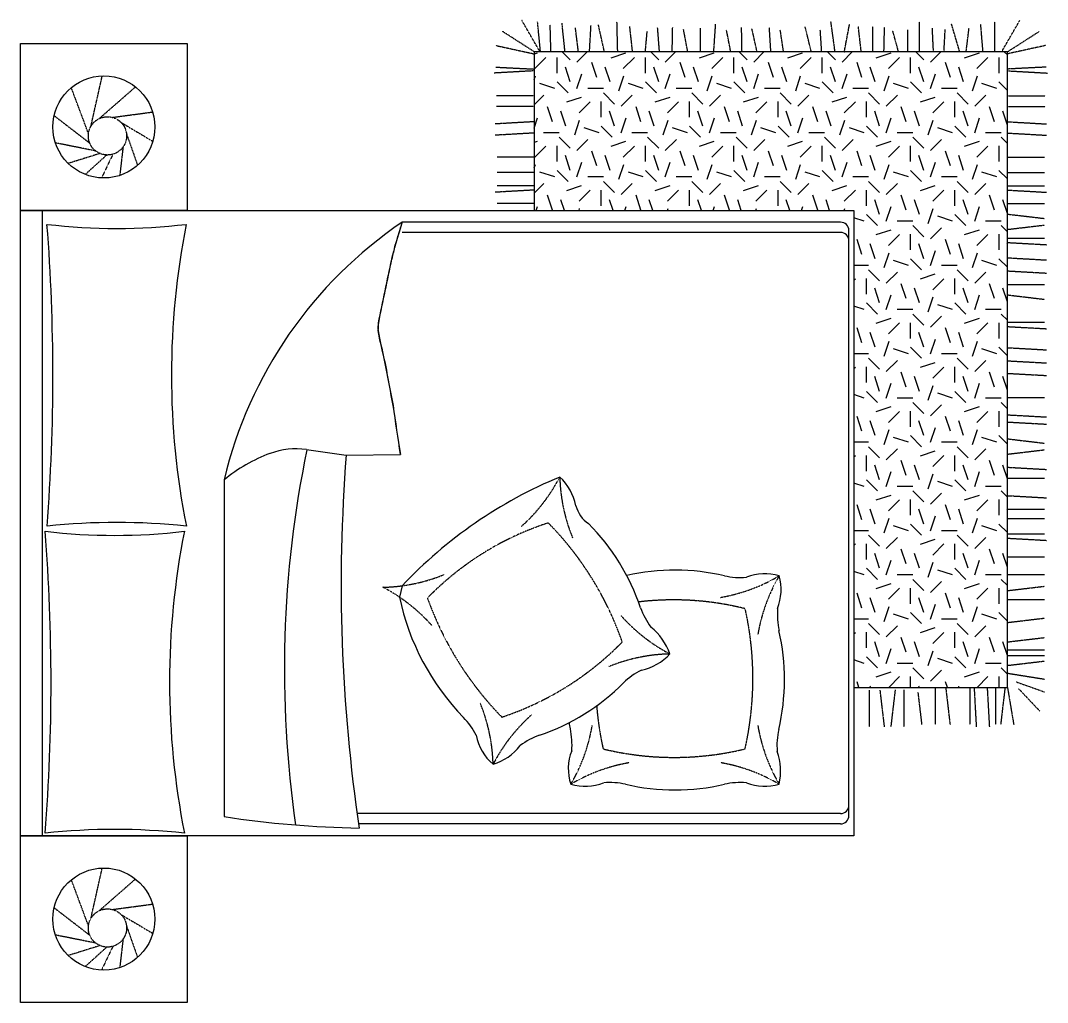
# Model space of a CAD drawing. Extents: x -15080 to 60298, y -30155 to 15485.
# Drawn here: x 12554 to 15019, y -14331 to -11976 of the extents above; entities that cross this region are included whole.
import ezdxf

# ---------------------------------------------------------------- set-up
doc = ezdxf.new("R2010")
doc.units = 0
doc.linetypes.add('HIDDEN2', pattern=[0.1875, 0.125, -0.0625])
doc.layers.get('0').update_dxf_attribs({"linetype": 'CONTINUOUS'})
doc.layers.add('FURHATCH', color=57, linetype='CONTINUOUS')

# ---------------------------------------------------------------- blocks, each defined once
blk = doc.blocks.new('YQ_BED_04')
at = {"layer": 'FURHATCH', "linetype": 'HIDDEN2'}
h = blk.add_hatch(dxfattribs=at)
h.set_pattern_fill('GEOL1,_O', color=256, scale=150, angle=45)
h.set_pattern_definition([(45, (0, 0), (4e-14, 212.132), [37.5, -112.5]), (45, (-5.3, 121.98), (4e-14, 212.132), [37.5, -112.5]), (135, (-26.52, 47.73), (-212.132, 7e-14), [37.5, -112.5]), (135, (-21.21, 127.28), (-212.132, 7e-14), [37.5, -112.5]), (90, (-53.03, 95.46), (-106.066, 106.066), [37.5, -174.632]), (180, (58.34, 58.34), (-106.066, -106.066), [37.5, -174.632]), (71.565, (-5.3, 58.336), (106.066, 106.066), [37.5, -297.91]), (71.565, (-10.607, 159.1), (106.066, 106.066), [37.5, -297.91]), (108.435, (74.246, 74.246), (-106.066, 106.066), [37.5, -297.91]), (108.435, (-21.21, 74.246), (-106.066, 106.066), [37.5, -297.91]), (108.435, (42.426, 84.85), (-106.066, 106.066), [37.5, -297.91]), (161.565, (-58.336, 58.336), (-106.066, 106.066), [37.5, -297.91]), (198.435, (5.3, 37.12), (-106.066, -106.066), [37.5, -297.91])])
h.paths.add_polyline_path([(2368.4, -394.5), (2000, -394.5), (2000, 750), (1232.7, 750), (1232.7, 1130.3), (2368.4, 1130.3)])
for p, q in [((0, 750), (0, 1150)), ((0, 1150), (400, 1150)), ((400, 1150), (400, 750)), ((400, 750), (0, 750)), ((0, -750), (0, 750)), ((0, 750), (2000, 750)), ((2000, 750), (2000, -750)), ((0, -1150), (0, -750)), ((0, -750), (400, -750)), ((2000, -750), (0, -750)), ((400, -750), (400, -1150)), ((400, -1150), (0, -1150))]:
    blk.add_line(p, q)
for p, q in [((1246.6, 1130.3), (1203.3, 1205.3)), ((1247.8, 1130.3), (1240.7, 1202.4)), ((1272.8, 1130.3), (1271, 1195.2)), ((1306.6, 1130.3), (1299.5, 1198.8)), ((1338.7, 1130.3), (1331.6, 1188.1)), ((1365.4, 1130.3), (1369, 1193.5)), ((1401.1, 1130.3), (1386.8, 1195.2)), ((1433.1, 1130.3), (1431.3, 1202.4)), ((1468.8, 1130.3), (1462, 1191.1)), ((1533.3, 1130.3), (1528.8, 1188.9)), ((1563.8, 1130.3), (1565, 1188.9)), ((1601.2, 1130.3), (1591, 1184.4)), ((1631.9, 1130.3), (1631.9, 1186.6)), ((1663.6, 1130.3), (1668.1, 1196.8)), ((1704.3, 1130.3), (1694.1, 1183.2)), ((1731.4, 1130.3), (1730.3, 1188.8)), ((1767.6, 1130.3), (1755.2, 1185.5)), ((1800.6, 1130.3), (1797, 1188.8)), ((1831, 1130.3), (1823.1, 1183.2)), ((1897.7, 1130.3), (1883, 1190)), ((1922.6, 1130.3), (1919.2, 1183.2)), ((1954.6, 1130.3), (1944.8, 1202.2)), ((1976.9, 1130.3), (1989.5, 1196.6)), ((2017.5, 1130.3), (2010.5, 1191)), ((2045.5, 1130.3), (2045.5, 1191)), ((2072, 1130.3), (2073.4, 1189.6)), ((2157.3, 1130.3), (2157.3, 1202.2)), ((2190.9, 1130.3), (2188.1, 1186.8)), ((2216.1, 1130.3), (2218.9, 1184)), ((2253.8, 1130.3), (2234.3, 1196.6)), ((2269.2, 1130.3), (2276.2, 1186.8)), ((2309.8, 1130.3), (2304.2, 1196.6)), ((2337.7, 1130.3), (2337.7, 1202.2)), ((2354.5, 1130.3), (2397.9, 1205.3)), ((1232.7, 1130.3), (1156, 1179.5)), ((1499.4, 1130.3), (1503.9, 1179.8)), ((2107, 1130.3), (2093, 1181.2)), ((2129.4, 1130.3), (2129.4, 1182.6)), ((2368.4, 1130.3), (2445.1, 1179.5)), ((1140.4, 1145.5), (1232.7, 1125.3)), ((2460.7, 1145.5), (2368.4, 1125.3)), ((1232.7, 1130.3), (1232.7, 750)), ((1230.8, 1084.5), (1136.7, 1079.3)), ((1140.3, 1093.5), (1232.7, 1088.9)), ((2460.9, 1093.5), (2368.4, 1088.9)), ((2370.3, 1084.5), (2464.4, 1079.3)), ((169, 951.8), (196.1, 1072.4)), ((163, 934.2), (121.9, 1044.3)), ((188.9, 970.1), (275.8, 1046.1)), ((1230.8, 1025), (1142, 1025)), ((2370.3, 1025), (2459.2, 1025)), ((220.2, 973), (317, 985.9)), ((1230.8, 999.2), (1142, 999.2)), ((2370.3, 999.2), (2459.2, 999.2)), ((167.6, 909.8), (80.6, 976.8)), ((1232.7, 962.5), (1138.6, 957.2)), ((2368.4, 962.5), (2462.5, 957.2)), ((241.3, 960.8), (317.5, 915.6)), ((254.2, 933.7), (280.8, 858)), ((1232.7, 935.4), (1138.6, 930.1)), ((2368.4, 935.4), (2462.5, 930.1)), ((180.5, 892.3), (83.7, 911.7)), ((246, 902), (238, 833.6)), ((190.7, 886.3), (114.4, 862.5)), ((206.9, 882.7), (155.1, 835.9)), ((221.5, 884.5), (194.3, 827.7)), ((1232.7, 877.2), (1143.8, 877.2)), ((2368.4, 877.2), (2457.3, 877.2)), ((1232.7, 840.5), (1143.8, 840.5)), ((2368.4, 840.5), (2457.3, 840.5)), ((1232.7, 798.6), (1138.6, 793.3)), ((1232.7, 809.1), (1143.8, 809.1)), ((2368.4, 809.1), (2457.3, 809.1)), ((2368.4, 798.6), (2462.5, 793.3)), ((1232, 766.2), (1144, 766.2)), ((2369.1, 766.2), (2457.1, 766.2)), ((2369.1, 740.9), (2457.3, 730.5)), ((2368.4, 704.3), (2457.3, 714.7)), ((2368.4, 683.3), (2457.3, 683.3)), ((2368.4, 672.8), (2462.5, 667.6)), ((2368.4, 636.2), (2462.5, 630.9)), ((2368.4, 604.7), (2462.5, 599.5)), ((2369.1, 572.4), (2457.1, 572.4)), ((2369.1, 547.1), (2457.3, 536.6)), ((2368.4, 481.7), (2457.3, 481.7)), ((2368.4, 471.2), (2462.5, 466)), ((2368.4, 420.6), (2462.5, 415.3)), ((2368.4, 389.1), (2462.5, 383.9)), ((2368.4, 359), (2462.5, 353.8)), ((2368.4, 301.4), (2457.3, 301.4)), ((2368.4, 259.5), (2462.5, 254.3)), ((2368.4, 242.3), (2462.5, 237.1)), ((2369.1, 201.9), (2457.3, 191.4)), ((2368.4, 165.2), (2457.3, 175.7)), ((2368.4, 133.8), (2462.5, 128.5)), ((2368.4, 107.6), (2457.3, 107.6)), ((2368.4, 65.7), (2462.5, 60.4)), ((2369.1, 33.3), (2457.1, 33.3)), ((2368.4, 10.8), (2457.3, 10.8)), ((2368.4, -25.9), (2457.3, -25.9)), ((2368.4, -36.4), (2462.5, -41.6)), ((2368.4, -81), (2457.3, -81)), ((2369.1, -123.9), (2457.1, -123.9)), ((2368.4, -162.1), (2457.3, -151.7)), ((2368.4, -183.1), (2457.3, -183.1)), ((2368.4, -238.6), (2457.3, -228.1)), ((2368.4, -285.2), (2457.3, -274.7)), ((2368.4, -317.5), (2457.3, -317.5)), ((2369.1, -303.9), (2457.1, -303.9)), ((2368.4, -341.6), (2457.3, -331.1)), ((2369.1, -360.3), (2457.1, -374.4)), ((2389, -380.9), (2457.3, -405.2)), ((2036.9, -400.8), (2036.9, -488.8)), ((2062.2, -400.8), (2072.6, -489)), ((2098.8, -400.1), (2088.4, -489)), ((2119.8, -400.1), (2119.8, -489)), ((2153.3, -405.5), (2162.5, -483.4)), ((2194.9, -395.2), (2194.9, -483.2)), ((2220.2, -395.2), (2230.6, -483.4)), ((2277.8, -394.5), (2277.8, -483.4)), ((2288.3, -394.5), (2293.5, -488.6)), ((2319.7, -394.5), (2324.9, -488.6)), ((2339.6, -394.5), (2339.6, -483.4)), ((2362.5, -394.5), (2352, -483.4)), ((2368.4, -394.5), (2383.4, -483.4)), ((2394.5, -396.7), (2445.8, -451)), ((169, -948.2), (196.1, -827.6)), ((163, -965.8), (121.9, -855.7)), ((188.9, -929.9), (275.8, -853.9)), ((167.6, -990.2), (80.6, -923.2)), ((220.2, -927), (317, -914.1)), ((241.3, -939.2), (317.5, -984.4)), ((254.2, -966.3), (280.8, -1042)), ((180.5, -1007.7), (83.7, -988.3)), ((246, -998), (238, -1066.4)), ((190.7, -1013.7), (114.4, -1037.5)), ((206.9, -1017.3), (155.1, -1064.1)), ((221.5, -1015.5), (194.3, -1072.3))]:
    blk.add_line(p, q, dxfattribs=at)
at = {"layer": 'FURHATCH', "ltscale": 1000}
for p, q in [((52.4, -750), (52.4, 750)), ((1967.8, 721.6), (915.9, 721.6)), ((1967.8, 697.1), (915.9, 697.1)), ((1987.8, -704.2), (1987.8, 701.6)), ((686.2, 176), (781.6, 162.4)), ((781.6, 162.4), (911.7, 164.1)), ((488.5, 103.5), (488.5, -704.2)), ((915.7, -150.5), (909.2, -177.7)), ((1134.1, -578.5), (1134.1, -578.5)), ((1820.6, -626.6), (1820.6, -626.6)), ((1967.8, -697.1), (808.8, -697.1)), ((1967.8, -721.6), (811.6, -721.6))]:
    blk.add_line(p, q, dxfattribs=at)
at = {"layer": 'FURHATCH', "linetype": 'HIDDEN2'}
blk.add_lwpolyline([(2000, 750), (2000, -394.5), (2368.4, -394.5), (2368.4, 1130.3), (1232.7, 1130.3), (1232.7, 750)], dxfattribs=at)
at = {"layer": 'FURHATCH', "ltscale": 1000}
for centre in [(200, 950), (200, -950)]:
    blk.add_circle(centre, 122.4, dxfattribs=at)
at = {"layer": 'FURHATCH', "linetype": 'HIDDEN2'}
for centre in [(208.6, 928.6), (208.6, -971.4)]:
    blk.add_circle(centre, 45.9, dxfattribs=at)
at = {"layer": 'FURHATCH', "ltscale": 1000}
for centre, radius, start, end in [((230.6, 2137.3), 1430.7, 263.2931, 276.7069), ((-4566.4, 353.4), 4644.1, 355.5431, 4.4824), ((2217.1, 354.9), 1854.9, 168.7615, 191.2639), ((1495.7, -136.1), 1035.2, 124.0555, 166.6176), ((-848.7, 1225.4), 1835.1, 342.2636, 344.0648), ((2663.8, 162.5), 1835.1, 162.2636, 164.0648), ((1967.8, 701.6), 20, 0, 90), ((1967.8, 677.1), 20, 0, 90), ((258.5, 813.4), 657.4, 344.0648, 347.0745), ((1531.4, 485.9), 657.4, 164.0648, 167.0745), ((-3102.9, 1389.5), 4064.6, 347.0745, 349.2724), ((4852.2, -276.3), 4064.6, 167.0745, 169.2724), ((915.8, 469.5), 58.1, 169.2724, 187.7304), ((801.1, 472.5), 58.1, 349.2724, 7.7304), ((669.1, 417.4), 194.2, 7.7304, 13.1904), ((1050.6, 487.8), 194.2, 187.7304, 193.1904), ((3325.3, 952.5), 2515.8, 191.6741, 193.1904), ((-1587.9, -130.6), 2515.8, 11.6741, 13.1904), ((3428.4, 805.4), 2588, 189.495, 191.6741), ((-1658.6, -145.2), 2588, 9.495, 11.6741), ((4640, 787.7), 3780.1, 187.692, 189.495), ((-2834.3, -341.8), 3780.1, 7.692, 9.495), ((660.7, -2.3), 180.1, 81.8644, 110.1488), ((3231.8, -351.1), 2598.6, 168.3, 188.254), ((727.8, -185.3), 375.1, 110.1488, 129.6445), ((4727.3, -147.2), 3957.9, 175.5143, 188.4949), ((1713.3, -902.7), 1096.3, 112.4821, 136.6773), ((1208.2, 17.1), 126.7, 11.1071, 47.3478), ((1405.1, 60.9), 75.1, 194.9829, 236.0244), ((230.8, -1604.7), 1606, 84.028, 95.972), ((226.1, 1401), 1430.7, 263.2931, 276.7069), ((-4570.9, -382.8), 4644.1, 355.5431, 4.4824), ((2212.5, -381.4), 1854.9, 168.7615, 191.2639), ((992.8, -370), 522.5, 18.6116, 44.8693), ((1570.6, -635.5), 522.5, 76.8711, 102.8002), ((1786.5, -248.7), 126.7, 74.3927, 110.6334), ((1726.8, 42.9), 173.6, 257.5123, 274.9613), ((1698.4, -160.3), 126.7, 339.1802, 15.4209), ((1485.8, -56), 589.3, 191.916, 224.1225), ((1651.9, -146), 173.6, 199.2528, 216.7017), ((1989.8, -221), 173.6, 174.8523, 192.3012), ((1421.9, -362.8), 145, 19.6429, 51.2246), ((1310.9, -375), 522.5, 346.6847, 12.9424), ((1465, -228.5), 126.7, 281.2935, 317.5342), ((1465, -228.5), 126.7, 281.2935, 317.5342), ((1568.5, -507.5), 173.6, 116.9657, 134.4146), ((1568.5, -507.5), 173.6, 116.9657, 134.4146), ((1077.2, -14.4), 522.5, 288.798, 315.0558), ((1077.2, -14.4), 522.5, 288.798, 315.0558), ((938.4, -587.4), 173.6, 26.7792, 44.2281), ((1828.6, -376.7), 522.5, 191.2967, 192.9424), ((1208.5, -488.1), 117.1, 190.3495, 230.5274), ((1303.3, -672.7), 173.6, 109.4392, 126.8882), ((1303.3, -672.7), 173.6, 109.4392, 126.8882), ((1149.8, -530.7), 173.6, 354.8523, 12.3012), ((1988.8, -533.4), 173.6, 167.3259, 184.7748), ((1098.5, -456.8), 126.7, 286.3196, 322.5603), ((1098.5, -456.8), 126.7, 286.3196, 322.5603), ((1431.5, -589.3), 117.1, 158.4226, 198.6004), ((1677.7, -595.8), 146.2, 347.8473, 19.1663), ((1354.7, -504.6), 126.7, 254.3927, 290.6334), ((1414.4, -796.1), 173.6, 77.5123, 94.9613), ((1414.4, -796.1), 173.6, 77.5123, 94.9613), ((1570.6, -117.8), 522.5, 256.8711, 283.1289), ((1570.6, -117.8), 522.5, 256.8711, 283.1289), ((1726.8, -796.1), 173.6, 85.0387, 102.4877), ((1726.8, -796.1), 173.6, 85.0387, 102.4877), ((1786.5, -504.7), 126.6, 249.3389, 285.635), ((1786.5, -504.7), 126.6, 249.3389, 285.635), ((1967.8, -677.1), 20, 270, 0), ((860.1, 1737.8), 2470.1, 261.3478, 268.9039), ((1967.8, -701.6), 20, 270, 0), ((226.2, -2341), 1606, 84.028, 95.972)]:
    blk.add_arc(centre, radius, start, end, dxfattribs=at)
at = {"layer": 'FURHATCH', "linetype": 'HIDDEN2'}
for centre, radius, start, end in [((927.4, 300.6), 413.1, 311.7018, 332.5674), ((1707, 120.9), 413.1, 181.4728, 202.3385), ((1484.3, -674.4), 708.8, 107.8967, 135.7664), ((719.9, -537.7), 766.9, 19.2049, 44.5416), ((860.4, 258.9), 413.1, 271.2864, 292.152), ((1610, 228.8), 413.1, 279.7749, 300.6405), ((2176.7, -336), 413.1, 149.5459, 170.4116), ((678.2, -520.2), 413.1, 41.5153, 62.381), ((1718.6, 85.6), 788.3, 199.6865, 224.367), ((1567.1, -893.2), 708.8, 75.9698, 96.8044), ((990.6, -373), 766.9, 347.278, 12.6147), ((1750, 52), 413.1, 221.5153, 242.381), ((928.4, 220.2), 722.2, 288.2923, 315.5615), ((1567.7, -727.1), 413.1, 91.2864, 112.152), ((721.1, -589.1), 413.1, 1.4728, 22.3385), ((2167.9, -372.1), 788.3, 184.8311, 192.4401), ((1500.8, -768.8), 413.1, 131.7018, 152.5674), ((964.5, -417.2), 413.1, 329.5459, 350.4116), ((2176.7, -417.2), 413.1, 189.5884, 210.4541), ((1568.4, 160), 722.2, 256.3654, 283.6346), ((1531.1, -982.1), 413.1, 99.7749, 120.6405), ((1610, -982.1), 413.1, 59.3595, 80.2251)]:
    blk.add_arc(centre, radius, start, end, dxfattribs=at)

msp = doc.modelspace()

# ---------------------------------------------------------------- block references
msp.add_blockref('YQ_BED_04', (12554.3, -13181.3))

doc.saveas('drawing.dxf')
